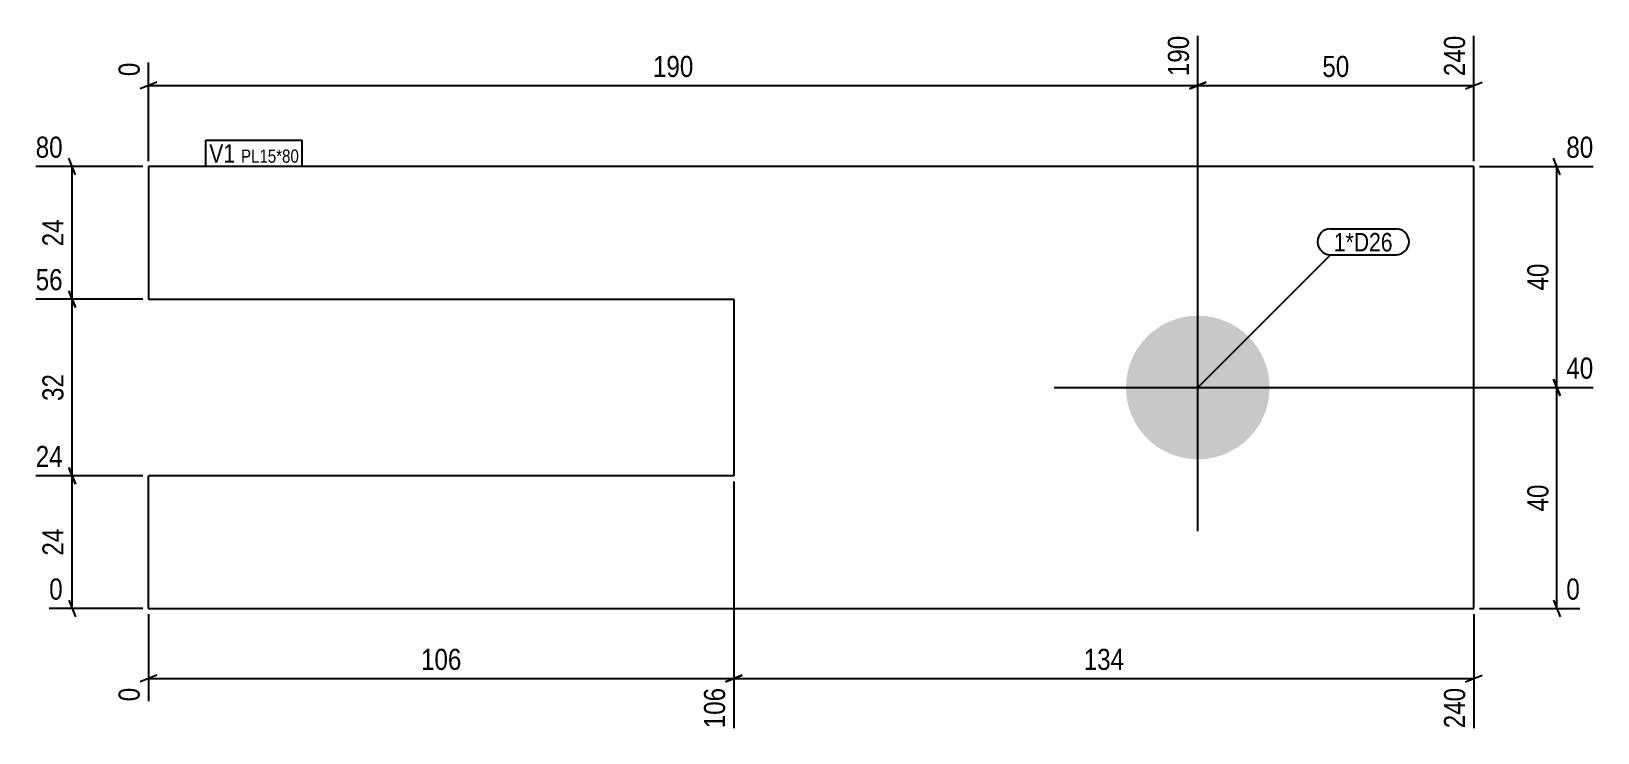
# Model space of a CAD drawing. Header units: millimetres. Extents: x 2 to 286, y 2 to 129.
import ezdxf

# ---------------------------------------------------------------- set-up
doc = ezdxf.new("R2010")
doc.units = ezdxf.units.MM
for name, color, linetype in [('MÅLSÆTNING', 7, 'Continuous'), ('STÅL', 7, 'Continuous'), ('TEKST', 7, 'Continuous')]:
    doc.layers.add(name, color=color, linetype=linetype)
doc.styles.add('Arial Narrow', font='ARIALN.TTF', dxfattribs={"height": 0.2})

msp = doc.modelspace()

# ---------------------------------------------------------------- hatches: boundary and pattern name
at = {"layer": 'STÅL', "linetype": 'Continuous'}
msp.add_hatch(color=3, dxfattribs=at).paths.add_polyline_path([(213.42, 77.68, -1), (213.42, 51.68, -1)])

# ---------------------------------------------------------------- linework, layer by layer
at = {"layer": 'MÅLSÆTNING', "color": 7, "linetype": 'Continuous'}
for p, q in [((213.42, 65.68), (213.42, 128.36)), ((263.42, 105.68), (263.42, 128.36)), ((23.42, 105.68), (23.42, 123.49)), ((24.92, 119.95), (21.92, 118.75)), ((23.42, 119.35), (213.42, 119.35)), ((211.92, 118.75), (214.92, 119.95)), ((261.92, 118.75), (264.92, 119.95)), ((10.18, 103.18), (8.97, 106.18)), ((279.06, 103.18), (277.86, 106.18)), ((22.42, 104.68), (3, 104.68)), ((264.42, 104.68), (285.03, 104.68)), ((278.46, 64.68), (278.46, 104.68)), ((22.42, 80.69), (3, 80.69)), ((10.18, 79.19), (8.97, 82.19)), ((9.57, 48.69), (9.57, 80.69)), ((277.86, 66.18), (279.06, 63.18)), ((279.06, 63.18), (277.86, 66.18)), ((214.42, 64.68), (285.03, 64.68)), ((214.42, 64.68), (285.03, 64.68)), ((278.46, 24.68), (278.46, 64.68)), ((22.42, 48.69), (3, 48.69)), ((22.42, 48.69), (3, 48.69)), ((8.97, 50.19), (10.18, 47.19)), ((10.18, 47.19), (8.97, 50.19)), ((9.57, 24.68), (9.57, 48.69)), ((129.42, 47.69), (129.42, 3)), ((129.42, 47.69), (129.42, 3)), ((8.97, 26.18), (10.18, 23.18)), ((277.86, 26.18), (279.06, 23.18)), ((22.42, 24.68), (5.44, 24.68)), ((23.42, 23.68), (23.42, 7.88)), ((263.42, 23.68), (263.42, 3)), ((264.42, 24.68), (282.6, 24.68)), ((24.92, 12.61), (21.92, 11.41)), ((23.42, 12.01), (129.42, 12.01)), ((130.92, 12.61), (127.92, 11.41)), ((127.92, 11.41), (130.92, 12.61)), ((129.42, 12.01), (263.42, 12.01)), ((261.92, 11.41), (264.92, 12.61))]:
    msp.add_line(p, q, dxfattribs=at)
at = {"layer": 'STÅL', "color": 2, "linetype": 'Continuous'}
for p, q in [((263.42, 104.68), (23.42, 104.68)), ((23.42, 104.68), (23.42, 80.69)), ((263.42, 24.68), (263.42, 104.68)), ((23.42, 80.69), (129.42, 80.69)), ((129.42, 80.69), (129.42, 48.69)), ((23.42, 24.68), (23.42, 48.69)), ((129.42, 48.69), (23.42, 48.69)), ((23.42, 24.68), (263.42, 24.68))]:
    msp.add_line(p, q, dxfattribs=at)
at = {"layer": 'STÅL', "color": 3, "linetype": 'Continuous'}
for p, q in [((213.42, 38.68), (213.42, 90.68)), ((187.42, 64.68), (239.42, 64.68))]:
    msp.add_line(p, q, dxfattribs=at)

# ---------------------------------------------------------------- wipeouts: each hides what was drawn before it
at = {"color": 0}
msp.add_wipeout([(248.72, 89.32), (248.72, 92.82), (238.06, 92.82), (238.06, 89.32)], dxfattribs=at).dxf.layer = 'TEKST'

# ---------------------------------------------------------------- next in the draw order: wipeouts: each hides what was drawn before it
at = {"color": 0, "linetype": 'Continuous'}
for points in [[(212.62, 129.16), (207.02, 129.16), (207.02, 120.25), (212.62, 120.25)], [(22.62, 124.29), (17.02, 124.29), (17.02, 120.25), (22.62, 120.25)], [(285.83, 105.48), (285.83, 111.08), (279.36, 111.08), (279.36, 105.48)], [(8.67, 81.49), (8.67, 87.09), (2.2, 87.09), (2.2, 81.49)], [(285.83, 65.48), (285.83, 71.08), (279.36, 71.08), (279.36, 65.48)], [(8.67, 49.49), (8.67, 55.09), (2.2, 55.09), (2.2, 49.49)], [(8.67, 25.48), (8.67, 31.08), (4.64, 31.08), (4.64, 25.48)], [(283.4, 25.48), (283.4, 31.08), (279.36, 31.08), (279.36, 25.48)], [(22.62, 11.11), (17.02, 11.11), (17.02, 7.07), (22.62, 7.07)], [(128.62, 11.11), (123.02, 11.11), (123.02, 2.2), (128.62, 2.2)], [(262.62, 11.11), (257.02, 11.11), (257.02, 2.2), (262.62, 2.2)]]:
    msp.add_wipeout(points, dxfattribs=at).dxf.layer = 'MÅLSÆTNING'
at = {"color": 0}
for points, layer in [([(122.88, 120.1), (122.88, 125.7), (113.97, 125.7), (113.97, 120.1)], 'MÅLSÆTNING'), ([(277.71, 87.92), (272.11, 87.92), (272.11, 81.44), (277.71, 81.44)], 'MÅLSÆTNING'), ([(8.82, 67.92), (3.22, 67.92), (3.22, 61.45), (8.82, 61.45)], 'MÅLSÆTNING'), ([(277.71, 47.92), (272.11, 47.92), (272.11, 41.44), (277.71, 41.44)], 'MÅLSÆTNING'), ([(8.82, 39.92), (3.22, 39.92), (3.22, 33.45), (8.82, 33.45)], 'MÅLSÆTNING'), ([(80.88, 12.76), (80.88, 18.36), (71.97, 18.36), (71.97, 12.76)], 'MÅLSÆTNING'), ([(200.88, 12.76), (200.88, 18.36), (191.97, 18.36), (191.97, 12.76)], 'MÅLSÆTNING'), ([(39.11, 105.38), (39.11, 108.88), (34.42, 108.88), (34.42, 105.38)], 'TEKST'), ([(248.72, 89.32), (248.72, 92.82), (238.06, 92.82), (238.06, 89.32)], 'TEKST')]:
    msp.add_wipeout(points, dxfattribs=at).dxf.layer = layer

# ---------------------------------------------------------------- next in the draw order: linework, layer by layer
at = {"layer": 'MÅLSÆTNING', "color": 7, "linetype": 'Continuous'}
for p, q in [((213.42, 65.68), (213.42, 128.36)), ((214.92, 119.95), (211.92, 118.75)), ((213.42, 119.35), (263.42, 119.35)), ((9.57, 80.69), (9.57, 104.68)), ((22.42, 80.69), (3, 80.69)), ((8.97, 82.19), (10.18, 79.19))]:
    msp.add_line(p, q, dxfattribs=at)
at = {"layer": 'TEKST', "color": 7, "linetype": 'Continuous'}
for p, q in [((237.46, 93.42), (249.32, 93.42)), ((213.42, 64.68), (237.46, 88.72)), ((237.46, 88.72), (249.32, 88.72))]:
    msp.add_line(p, q, dxfattribs=at)
for centre, start, end in [((237.46, 91.07), 90, 270), ((249.32, 91.07), 270, 90)]:
    msp.add_arc(centre, 2.35, start, end, dxfattribs=at)

# ---------------------------------------------------------------- next in the draw order: texts
at = {"layer": 'MÅLSÆTNING', "color": 3, "linetype": 'Continuous', "style": 'Arial Narrow'}
for s, height, p in [('190', 3.818, (211.82, 121.05)), ('0', 3.82, (21.82, 121.05)), ('0', 3.82, (21.82, 7.88)), ('106', 3.818, (127.82, 3)), ('240', 3.818, (261.82, 3))]:
    msp.add_text(s, height=height, rotation=90.0002, dxfattribs=at).set_placement(p)
at = {"layer": 'MÅLSÆTNING', "color": 3, "style": 'Arial Narrow'}
for s, p in [('190', (114.77, 120.9)), ('106', (72.77, 13.56)), ('134', (192.77, 13.56))]:
    msp.add_text(s, height=3.818, dxfattribs=at).set_placement(p)
at = {"layer": 'MÅLSÆTNING', "color": 3, "linetype": 'Continuous', "style": 'Arial Narrow'}
for s, height, p in [('80', 3.818, (280.16, 106.28)), ('56', 3.818, (3, 82.29)), ('40', 3.818, (280.16, 66.28)), ('24', 3.818, (3, 50.29)), ('0', 3.82, (5.44, 26.28)), ('0', 3.82, (280.16, 26.28))]:
    msp.add_text(s, height=height, dxfattribs=at).set_placement(p)
at = {"layer": 'MÅLSÆTNING', "color": 3, "style": 'Arial Narrow'}
for s, p in [('40', (276.91, 82.24)), ('32', (8.02, 62.25)), ('40', (276.91, 42.24)), ('24', (8.02, 34.25))]:
    msp.add_text(s, height=3.818, rotation=90.0002, dxfattribs=at).set_placement(p)
at = {"layer": 'TEKST', "color": 3, "style": 'Arial Narrow'}
msp.add_text('1*D26', height=3.34, dxfattribs=at).set_placement((238.06, 89.32))

# ---------------------------------------------------------------- next in the draw order: wipeouts: each hides what was drawn before it
at = {"color": 0}
msp.add_wipeout([(39.11, 105.38), (39.11, 108.88), (34.42, 108.88), (34.42, 105.38)], dxfattribs=at).dxf.layer = 'TEKST'

# ---------------------------------------------------------------- next in the draw order: linework, layer by layer
at = {"layer": 'TEKST', "color": 7, "linetype": 'Continuous'}
for p, q in [((33.82, 109.48), (51.27, 109.48)), ((33.82, 104.78), (33.82, 109.48))]:
    msp.add_line(p, q, dxfattribs=at)

# ---------------------------------------------------------------- next in the draw order: wipeouts: each hides what was drawn before it
at = {"color": 0, "linetype": 'Continuous'}
for points in [[(262.62, 129.16), (257.02, 129.16), (257.02, 120.25), (262.62, 120.25)], [(8.67, 105.48), (8.67, 111.08), (2.2, 111.08), (2.2, 105.48)]]:
    msp.add_wipeout(points, dxfattribs=at).dxf.layer = 'MÅLSÆTNING'
at = {"color": 0}
for points, layer in [([(241.66, 120.1), (241.66, 125.7), (235.18, 125.7), (235.18, 120.1)], 'MÅLSÆTNING'), ([(8.82, 95.92), (3.22, 95.92), (3.22, 89.45), (8.82, 89.45)], 'MÅLSÆTNING'), ([(50.67, 105.38), (50.67, 107.88), (40.16, 107.88), (40.16, 105.38)], 'TEKST')]:
    msp.add_wipeout(points, dxfattribs=at).dxf.layer = layer

# ---------------------------------------------------------------- next in the draw order: texts
at = {"layer": 'MÅLSÆTNING', "color": 3, "linetype": 'Continuous', "style": 'Arial Narrow'}
msp.add_text('240', height=3.818, rotation=90.0002, dxfattribs=at).set_placement((261.82, 121.05))
at = {"layer": 'MÅLSÆTNING', "color": 3, "style": 'Arial Narrow'}
msp.add_text('50', height=3.818, dxfattribs=at).set_placement((235.98, 120.9))
at = {"layer": 'MÅLSÆTNING', "color": 3, "linetype": 'Continuous', "style": 'Arial Narrow'}
msp.add_text('80', height=3.818, dxfattribs=at).set_placement((3, 106.28))
at = {"layer": 'MÅLSÆTNING', "color": 3, "style": 'Arial Narrow'}
msp.add_text('24', height=3.818, rotation=90.0002, dxfattribs=at).set_placement((8.02, 90.25))

# ---------------------------------------------------------------- next in the draw order: wipeouts: each hides what was drawn before it
at = {"color": 0}
msp.add_wipeout([(50.67, 105.38), (50.67, 107.88), (40.16, 107.88), (40.16, 105.38)], dxfattribs=at).dxf.layer = 'TEKST'

# ---------------------------------------------------------------- next in the draw order: linework, layer by layer
at = {"layer": 'TEKST', "color": 7, "linetype": 'Continuous'}
for p, q in [((51.27, 104.78), (51.27, 109.48)), ((33.82, 104.78), (51.27, 104.78))]:
    msp.add_line(p, q, dxfattribs=at)

# ---------------------------------------------------------------- next in the draw order: texts
at = {"layer": 'TEKST', "color": 3, "style": 'Arial Narrow'}
for s, height, p in [('V1', 3.34, (34.42, 105.38)), ('PL15*80', 2.386, (40.16, 105.38))]:
    msp.add_text(s, height=height, dxfattribs=at).set_placement(p)

doc.saveas('drawing.dxf')
